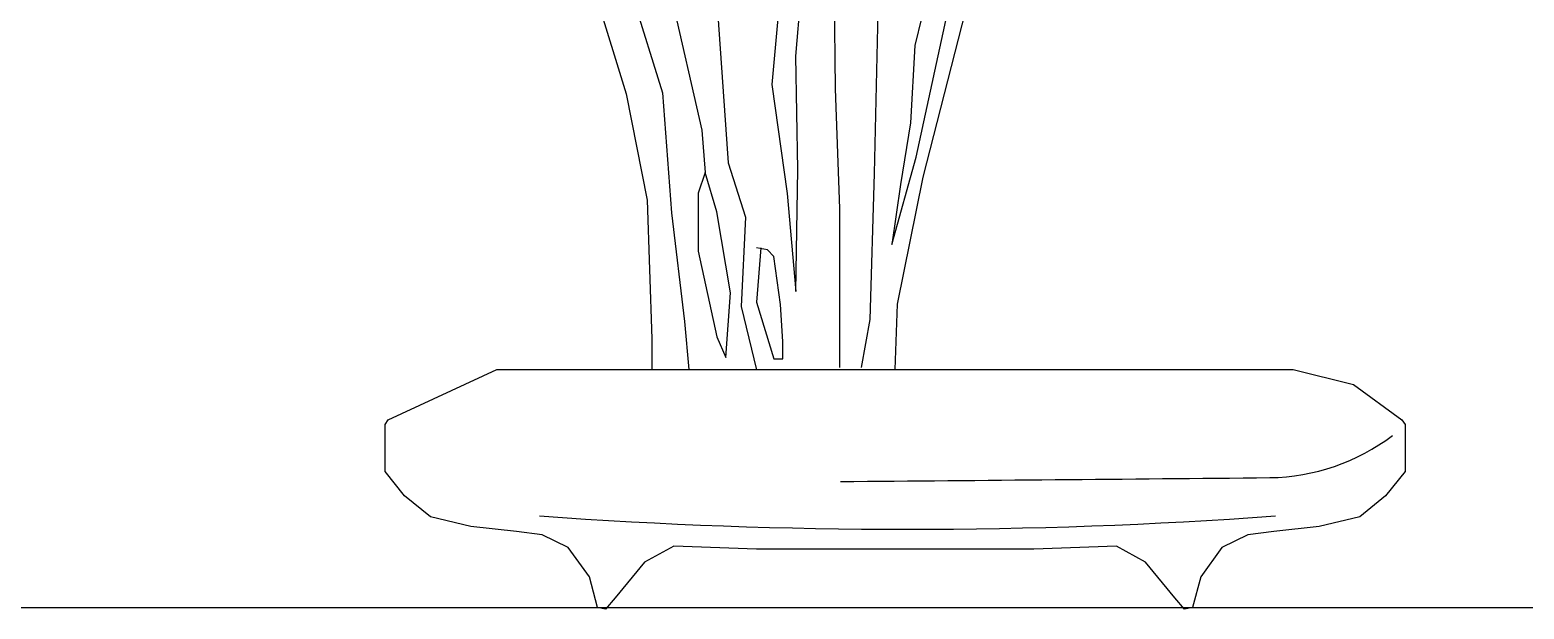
# Model space of a CAD drawing. Header units: inches. Extents: x 10 to 52.5, y 12.2 to 37.
# Drawn here: x 40.1259 to 40.4303, y 34.0638 to 34.1819 of the extents above; entities that cross this region are included whole.
import ezdxf

# ---------------------------------------------------------------- set-up
doc = ezdxf.new("R2010")
doc.units = ezdxf.units.IN
doc.header["$MEASUREMENT"] = 0
doc.layers.add('02', color=2, linetype='Continuous')

msp = doc.modelspace()

# ---------------------------------------------------------------- linework, layer by layer
at = {"layer": '02'}
for p, q in [((40.28961263816318, 34.20162776148067), (40.28992387033514, 34.16989487587711)), ((40.30784434485695, 34.15190561762432), (40.32106992076597, 34.20333882232666)), ((40.29881421695909, 34.19303974492362), (40.29792500692866, 34.15262157345427)), ((40.28192097424044, 34.17655721301566), (40.2832547892861, 34.191658507922)), ((40.30646516904681, 34.15593335810121), (40.31377050453312, 34.1897958288377)), ((40.24124413389227, 34.18871103058922), (40.24738457669019, 34.16889272901466)), ((40.24857380995973, 34.1890423452773), (40.25479828599355, 34.16905533712128)), ((40.25657847114353, 34.1885494185903), (40.26280294135659, 34.16145591810931)), ((40.26591518228388, 34.18677279467232), (40.26813820735997, 34.15479358097076)), ((40.2783641341187, 34.18499617407218), (40.27703031907304, 34.17078318948046)), ((40.30763402334861, 34.18454130943286), (40.30617295261919, 34.17870294981407)), ((40.30617295261919, 34.17870294981407), (40.30529631497784, 34.16293938505117)), ((40.28236557925566, 34.15346111549883), (40.28192097424044, 34.17655721301566)), ((40.24738457669019, 34.16889272901466), (40.25163565655685, 34.1471869750298)), ((40.25479828599355, 34.16905533712128), (40.25657670605442, 34.14462677084379)), ((40.27703031907304, 34.17078318948046), (40.28014255417957, 34.14857540224915)), ((40.28992387033514, 34.16989487587711), (40.29081308618634, 34.14546631291745)), ((40.30529631497784, 34.16293938505117), (40.30325082326754, 34.15038691857484)), ((40.26280294135659, 34.16145591810931), (40.26344420607648, 34.15284934550294)), ((40.26813820735997, 34.15479358097076), (40.27169505330249, 34.14368968899947)), ((40.28192097424044, 34.12858839409313), (40.28236557925566, 34.15346111549883)), ((40.30149754193126, 34.1381263689313), (40.30646516904681, 34.15593335810121)), ((40.26344420607648, 34.15284934550294), (40.26202717945426, 34.14860256683318)), ((40.26580591137036, 34.14482765208817), (40.26344420607648, 34.15284934550294)), ((40.29792500692866, 34.15262157345427), (40.29703579689822, 34.12286313879889)), ((40.30325082326754, 34.15038691857484), (40.30149754193126, 34.1381263689313)), ((40.30264858631863, 34.12595308168096), (40.30784434485695, 34.15190561762432)), ((40.25163565655685, 34.1471869750298), (40.25258034104927, 34.11887511943354)), ((40.26202717945426, 34.14860256683318), (40.26202717945426, 34.13680596196212)), ((40.28014255417957, 34.14857540224915), (40.28192097424044, 34.12858839409313)), ((40.25657670605442, 34.14462677084379), (40.25924433614573, 34.12241898364158)), ((40.2686399646148, 34.12831240462259), (40.26580591137036, 34.14482765208817)), ((40.29081308618634, 34.14546631291745), (40.29081308618634, 34.11304294074074)), ((40.27169505330249, 34.14368968899947), (40.27080584327205, 34.12547930476143)), ((40.26202717945426, 34.13680596196212), (40.26580591137036, 34.1193469833583)), ((40.27480728840901, 34.13747150701823), (40.27391807837858, 34.12636761504695)), ((40.27614110322184, 34.13702735186092), (40.27391807837858, 34.13747150701823)), ((40.27747492408826, 34.13569488641809), (40.27614110322184, 34.13702735186092)), ((40.27880873913391, 34.12592345988963), (40.27747492408826, 34.13569488641809)), ((40.26769528012237, 34.11510020468853), (40.2686399646148, 34.12831240462259)), ((40.27391807837858, 34.12636761504695), (40.27747492408826, 34.11481956465872)), ((40.27925334414913, 34.11837281243646), (40.27880873913391, 34.12592345988963)), ((40.30214966633803, 34.11264507682648), (40.30264858631863, 34.12595308168096)), ((40.27080584327205, 34.12547930476143), (40.27391807837858, 34.11259878558343)), ((40.29703579689822, 34.12286313879889), (40.29525737101658, 34.11309171229954)), ((40.25924433614573, 34.12241898364158), (40.26013354594334, 34.11264755714222)), ((40.25258034104927, 34.11887511943354), (40.25258034104927, 34.1127408817178)), ((40.26580591137036, 34.1193469833583), (40.26769528012237, 34.11510020468853)), ((40.27925334414913, 34.11481956465872), (40.27925334414913, 34.11837281243646)), ((40.27747492408826, 34.11481956465872), (40.27925334414913, 34.11481956465872)), ((40.19889734043254, 34.10241280592749), (40.22103463821559, 34.11264507682648)), ((40.22103463821559, 34.11264507682648), (40.38326469422764, 34.11264507682648)), ((40.38326469422764, 34.11264507682648), (40.39552905769533, 34.10958655659346)), ((40.39552905769533, 34.10958655659346), (40.40540199201069, 34.10241280592749)), ((40.19823652375936, 34.10142258564014), (40.19889734043254, 34.10241280592749)), ((40.19823652375936, 34.09185045719499), (40.19823652375936, 34.10142258564014)), ((40.40540199201069, 34.10241280592749), (40.40606280868388, 34.10142258564014)), ((40.40606280868388, 34.10142258564014), (40.40606280868388, 34.09185045719499)), ((40.20220141122564, 34.08689935898877), (40.19823652375936, 34.09185045719499)), ((40.40606280868388, 34.09185045719499), (40.4020979212176, 34.08689935898877)), ((40.20748793180547, 34.08260840658335), (40.20220141122564, 34.08689935898877)), ((40.4020979212176, 34.08689935898877), (40.39681140063777, 34.08260840658335)), ((40.21574811786859, 34.08062796597955), (40.20748793180547, 34.08260840658335)), ((40.22499952568187, 34.0796377456922), (40.21574811786859, 34.08062796597955)), ((40.38855121457464, 34.08062796597955), (40.37929980676136, 34.0796377456922)), ((40.39681140063777, 34.08260840658335), (40.38855121457464, 34.08062796597955)), ((40.2302860462617, 34.07897759992051), (40.22499952568187, 34.0796377456922)), ((40.23557256684153, 34.07633701354501), (40.2302860462617, 34.07897759992051)), ((40.37401328618153, 34.07897759992051), (40.3687267656017, 34.07633701354501)), ((40.37929980676136, 34.0796377456922), (40.37401328618153, 34.07897759992051)), ((40.23986785961761, 34.07039569508055), (40.23557256684153, 34.07633701354501)), ((40.25704904818422, 34.07666708808978), (40.2511017169848, 34.07336635265386)), ((40.27389983144104, 34.07600693902936), (40.25704904818422, 34.07666708808978)), ((40.3303995010022, 34.07600693902936), (40.27389983144104, 34.07600693902936)), ((40.34725028425901, 34.07666708808978), (40.3303995010022, 34.07600693902936)), ((40.35319761545843, 34.07336635265386), (40.34725028425901, 34.07666708808978)), ((40.3687267656017, 34.07633701354501), (40.36443147282562, 34.07039569508055)), ((40.2511017169848, 34.07336635265386), (40.24515437996461, 34.06610474264602)), ((40.35914495247862, 34.06610474264602), (40.35319761545843, 34.07336635265386)), ((40.24151989780812, 34.06412430204222), (40.23986785961761, 34.07039569508055)), ((40.36443147282562, 34.07039569508055), (40.36277943463511, 34.06412430204222)), ((40.24515437996461, 34.06610474264602), (40.24317193623147, 34.06379422752656)), ((40.36112739621176, 34.06379422752656), (40.35914495247862, 34.06610474264602)), ((40.65184949744008, 34.06407714853998), (39.95184949748664, 34.06407714853998)), ((40.24317193623147, 34.06379422752656), (40.24151989780812, 34.06412430204222)), ((40.36277943463511, 34.06412430204222), (40.36112739621176, 34.06379422752656))]:
    msp.add_line(p, q, dxfattribs=at)
for centre, radius, start, end in [((40.37784055839739, 34.13319818958411), 0.04260097722266586, 270.9027454332843, 307.0398129034228), ((39.59944143132753, 116.5315708202893), 82.4446493602534, 270.4806435145542, 270.5414314173013), ((40.30470281406752, 35.11065698028546), 1.030580241236844, 265.8282503082207, 274.1717496917793)]:
    msp.add_arc(centre, radius, start, end, dxfattribs=at)

doc.saveas('drawing.dxf')
